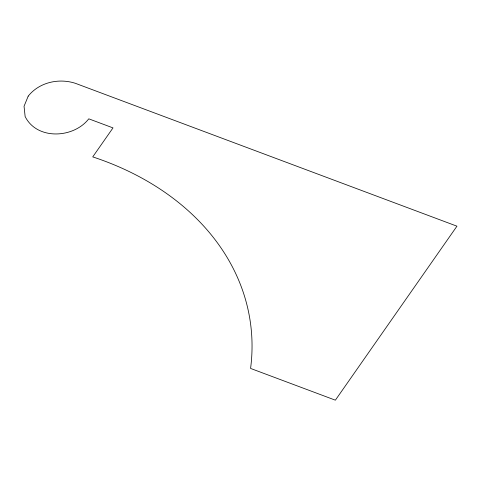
<?xml version="1.0" encoding="UTF-8"?>
<svg xmlns="http://www.w3.org/2000/svg" width="481" height="481" viewBox="0 0 481 481"><rect width="100%" height="100%" fill="white"/><g stroke="black" fill="none" stroke-linecap="round" stroke-linejoin="round"><path stroke-width="0.72" d="M28.205 96.146L24.05 106.259L25.138 116.552C37.061 140.41 73.719 138.336 88.775 118.825L112.999 127.892L92.737 156.89A288.744 220.214 -7.4 0 1 250.577 368.434L335.371 400.18L456.95 226.184L75.379 83.315C58.85 77.934 39.238 82.233 28.205 96.146"/></g></svg>
